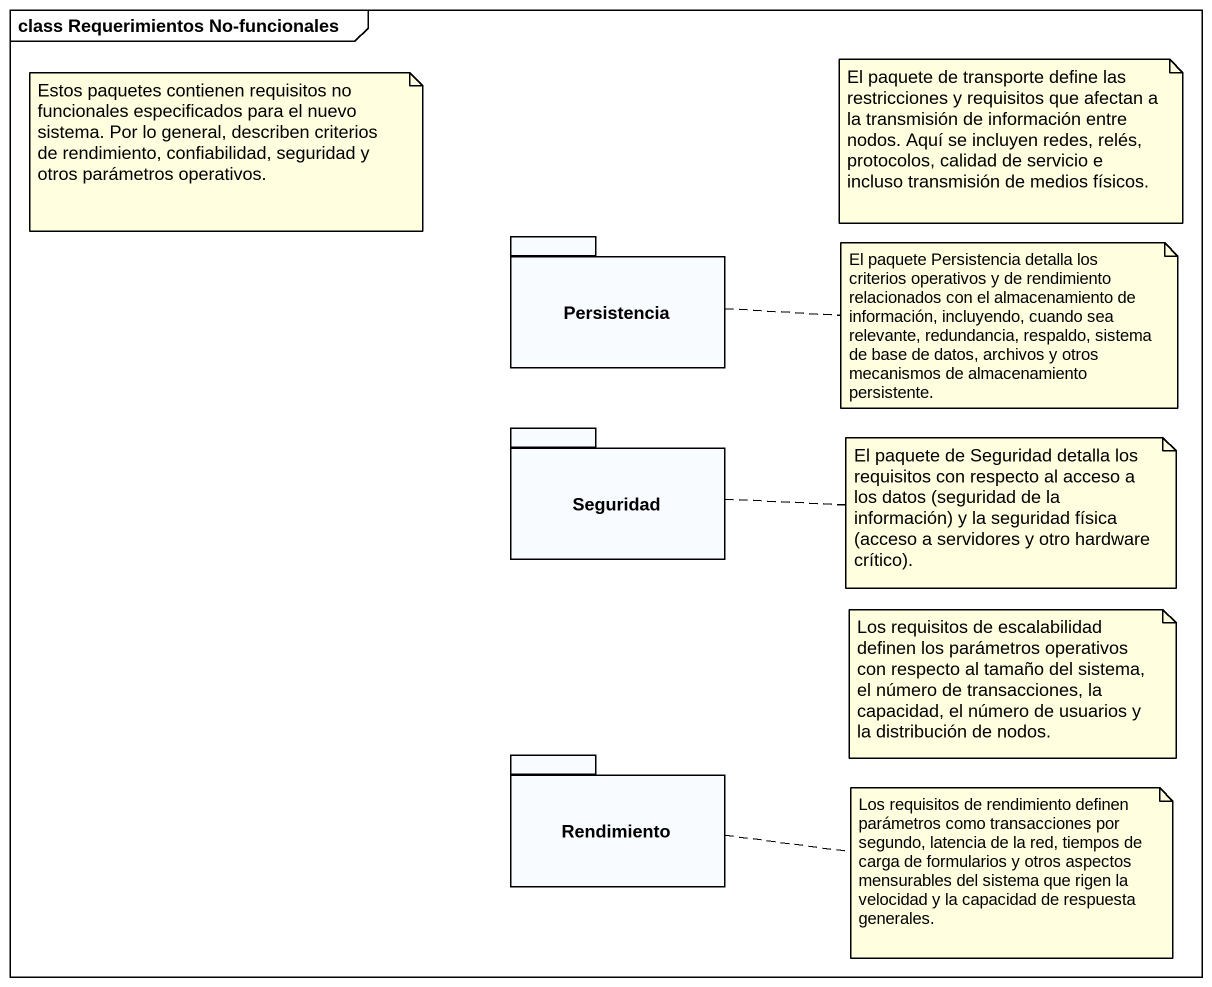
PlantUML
@startuml
mainframe class Requerimientos No-funcionales
package Persistencia {
}
package Seguridad {
}
package Rendimiento {
}
note as N1
  Estos paquetes contienen requisitos no funcionales especificados para el nuevo sistema. Por lo general, describen criterios de rendimiento, confiabilidad, seguridad y otros parámetros operativos.
end note
note as N2
  El paquete de transporte define las restricciones y requisitos que afectan a la transmisión de información entre nodos. Aquí se incluyen redes, relés, protocolos, calidad de servicio e incluso transmisión de medios físicos.
end note
note right of Persistencia : El paquete Persistencia detalla los criterios operativos y de rendimiento relacionados con el almacenamiento de información, incluyendo, cuando sea relevante, redundancia, respaldo, sistema de base de datos, archivos y otros mecanismos de almacenamiento persistente.
note right of Seguridad : El paquete de Seguridad detalla los requisitos con respecto al acceso a los datos (seguridad de la información) y la seguridad física (acceso a servidores y otro hardware crítico).
note as N5
  Los requisitos de escalabilidad definen los parámetros operativos con respecto al tamaño del sistema, el número de transacciones, la capacidad, el número de usuarios y la distribución de nodos.
end note
note right of Rendimiento : Los requisitos de rendimiento definen parámetros como transacciones por segundo, latencia de la red, tiempos de carga de formularios y otros aspectos mensurables del sistema que rigen la velocidad y la capacidad de respuesta generales.
@enduml
